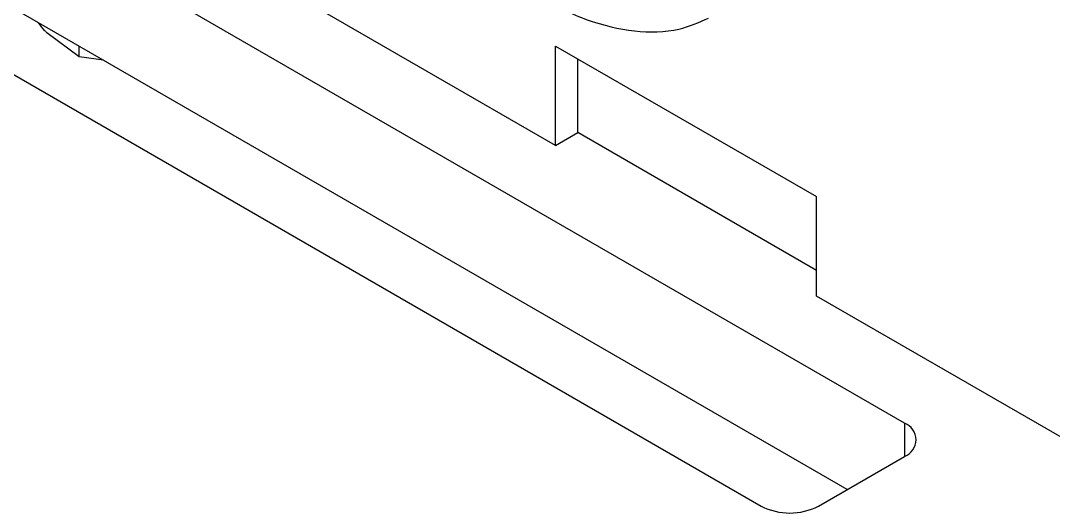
# Model space of a CAD drawing. Header units: millimetres. Extents: x 53 to 380, y 29 to 265.
# Drawn here: x 262.09 to 274.81, y 78.2 to 84.21 of the extents above; entities that cross this region are included whole.
import ezdxf

# ---------------------------------------------------------------- set-up
doc = ezdxf.new("R2010")
doc.units = ezdxf.units.MM

msp = doc.modelspace()

# ---------------------------------------------------------------- linework, layer by layer
at = {"color": 7, "linetype": 'Continuous', "lineweight": 25}
for p, q in [((272.976, 79.2575), (259.541, 87.0133)), ((257.7732, 85.9928), (271.2082, 78.237)), ((272.2687, 78.441), (259.541, 85.7885)), ((268.6775, 82.6778), (265.4658, 84.5319)), ((262.8112, 83.7683), (262.4151, 84.0652)), ((262.8112, 83.7683), (262.8112, 83.9007)), ((268.6775, 83.9026), (271.8892, 82.0486)), ((268.6775, 82.6778), (268.6775, 83.9026)), ((263.1111, 83.7275), (262.8112, 83.7683)), ((268.951, 82.8357), (268.951, 83.7447)), ((268.6775, 82.6778), (268.951, 82.8357)), ((271.8892, 81.1396), (268.951, 82.8357)), ((271.8892, 80.8237), (271.8892, 82.0486)), ((275.1009, 78.9697), (271.8892, 80.8237)), ((271.9153, 78.237), (272.976, 78.8493))]:
    msp.add_line(p, q, dxfattribs=at)
at = {"color": 8, "linetype": 'Continuous', "lineweight": 25}
msp.add_line((272.976, 79.2575), (272.976, 78.8493), dxfattribs=at)
at = {"color": 7, "linetype": 'Continuous', "lineweight": 25}
for centre, radius, start, end in [((272.8985, 79.0534), 0.2183, 290.78361, 69.2162), ((271.5618, 78.9193), 0.7685, 242.60986, 297.3902)]:
    msp.add_arc(centre, radius, start, end, dxfattribs=at)
for points, knots in [([(265.7933, 89.2345), (265.7966, 89.1153), (265.8062, 88.7711), (265.9115, 88.1661), (266.14, 87.4354), (266.4698, 86.7157), (266.8854, 86.036), (267.3714, 85.4222), (267.9102, 84.898), (268.4829, 84.4851), (269.0711, 84.2001), (269.6503, 84.0663), (270.1639, 84.0712), (270.4439, 84.1947), (270.563, 84.2472)], [0, 0, 0, 0, 0.04695138, 0.13558115, 0.22407986, 0.3124072, 0.40067697, 0.48903396, 0.5776074, 0.66657027, 0.75603838, 0.84577703, 0.93445066, 1, 1, 1, 1]), ([(262.4151, 84.0652), (262.4057, 84.0745), (262.3713, 84.1086), (262.3376, 84.1547), (262.313, 84.1883)], [0, 0, 0, 0, 0.27277, 1, 1, 1, 1])]:
    msp.add_open_spline(points, degree=3, knots=knots, dxfattribs=at)

doc.saveas('drawing.dxf')
